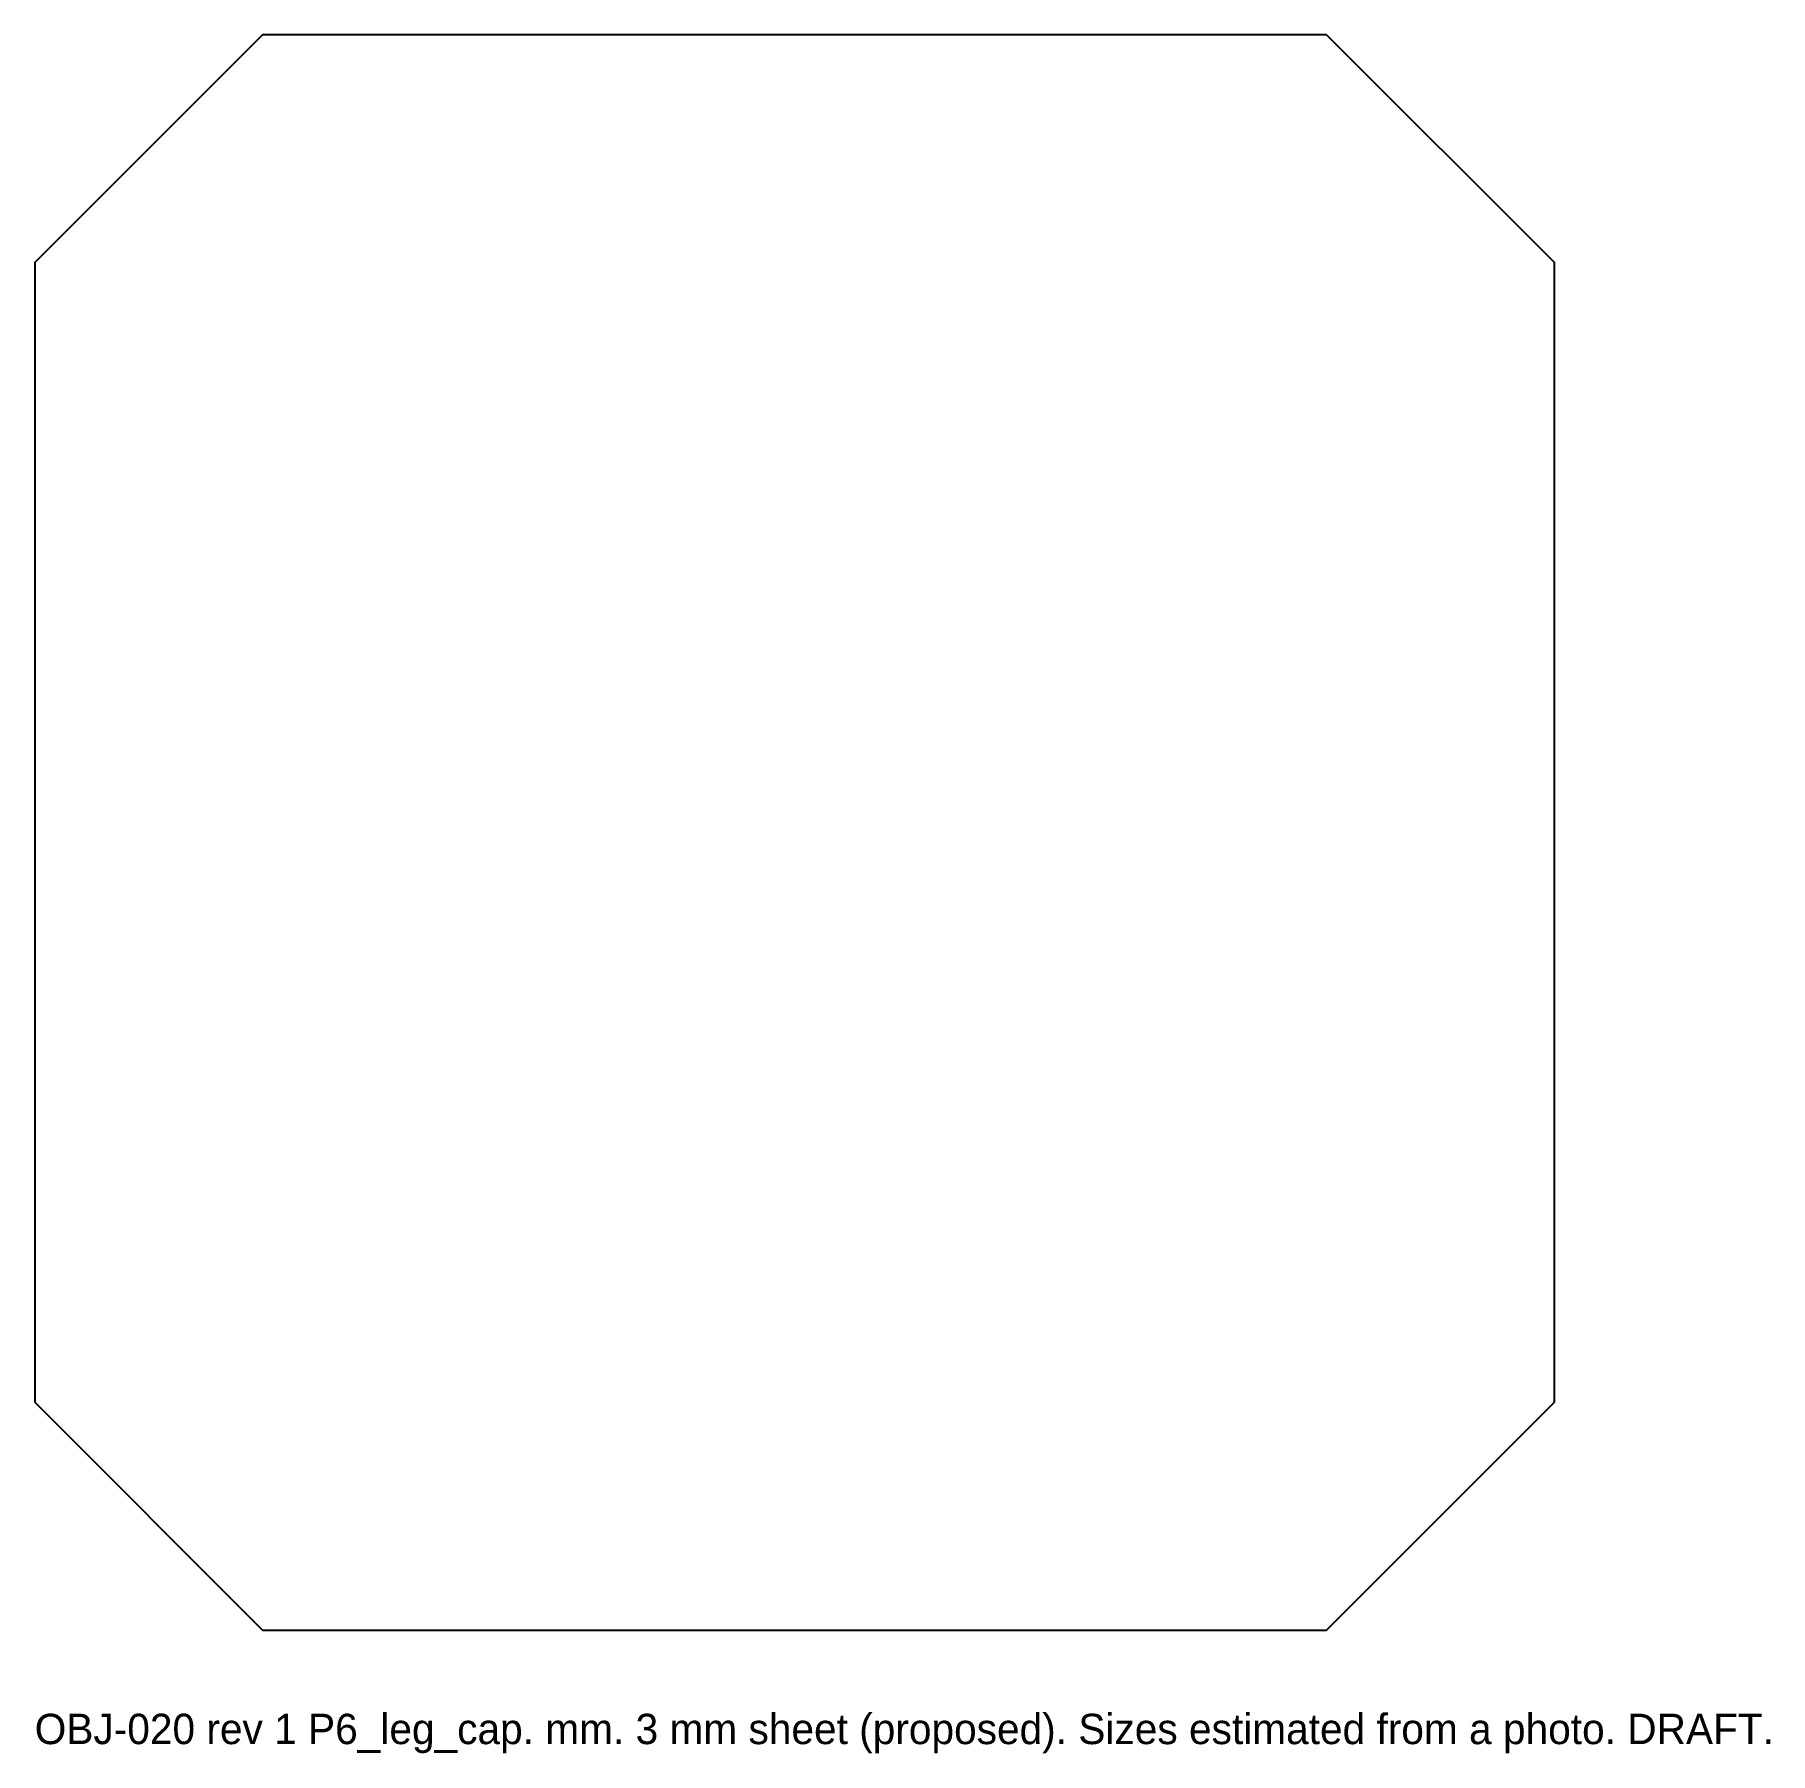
# Model space of a CAD drawing. Header units: millimetres. Extents: x 0 to 457, y -32 to 420.
import ezdxf

# ---------------------------------------------------------------- set-up
doc = ezdxf.new("R2010")
doc.units = ezdxf.units.MM
doc.layers.add('CUT', color=7, linetype='Continuous')
doc.layers.add('NOTE', color=8, linetype='Continuous')

msp = doc.modelspace()

# ---------------------------------------------------------------- linework, layer by layer
at = {"layer": 'CUT'}
msp.add_lwpolyline([(60, 0), (340, 0), (400, 60), (400, 360), (340, 420), (60, 420), (0, 360), (0, 60)], close=True, dxfattribs=at)

# ---------------------------------------------------------------- texts
at = {"layer": 'NOTE'}
msp.add_text('OBJ-020 rev 1 P6_leg_cap. mm. 3 mm sheet (proposed). Sizes estimated from a photo. DRAFT.', height=8, dxfattribs=at).set_placement((0, -30))

doc.saveas('drawing.dxf')
